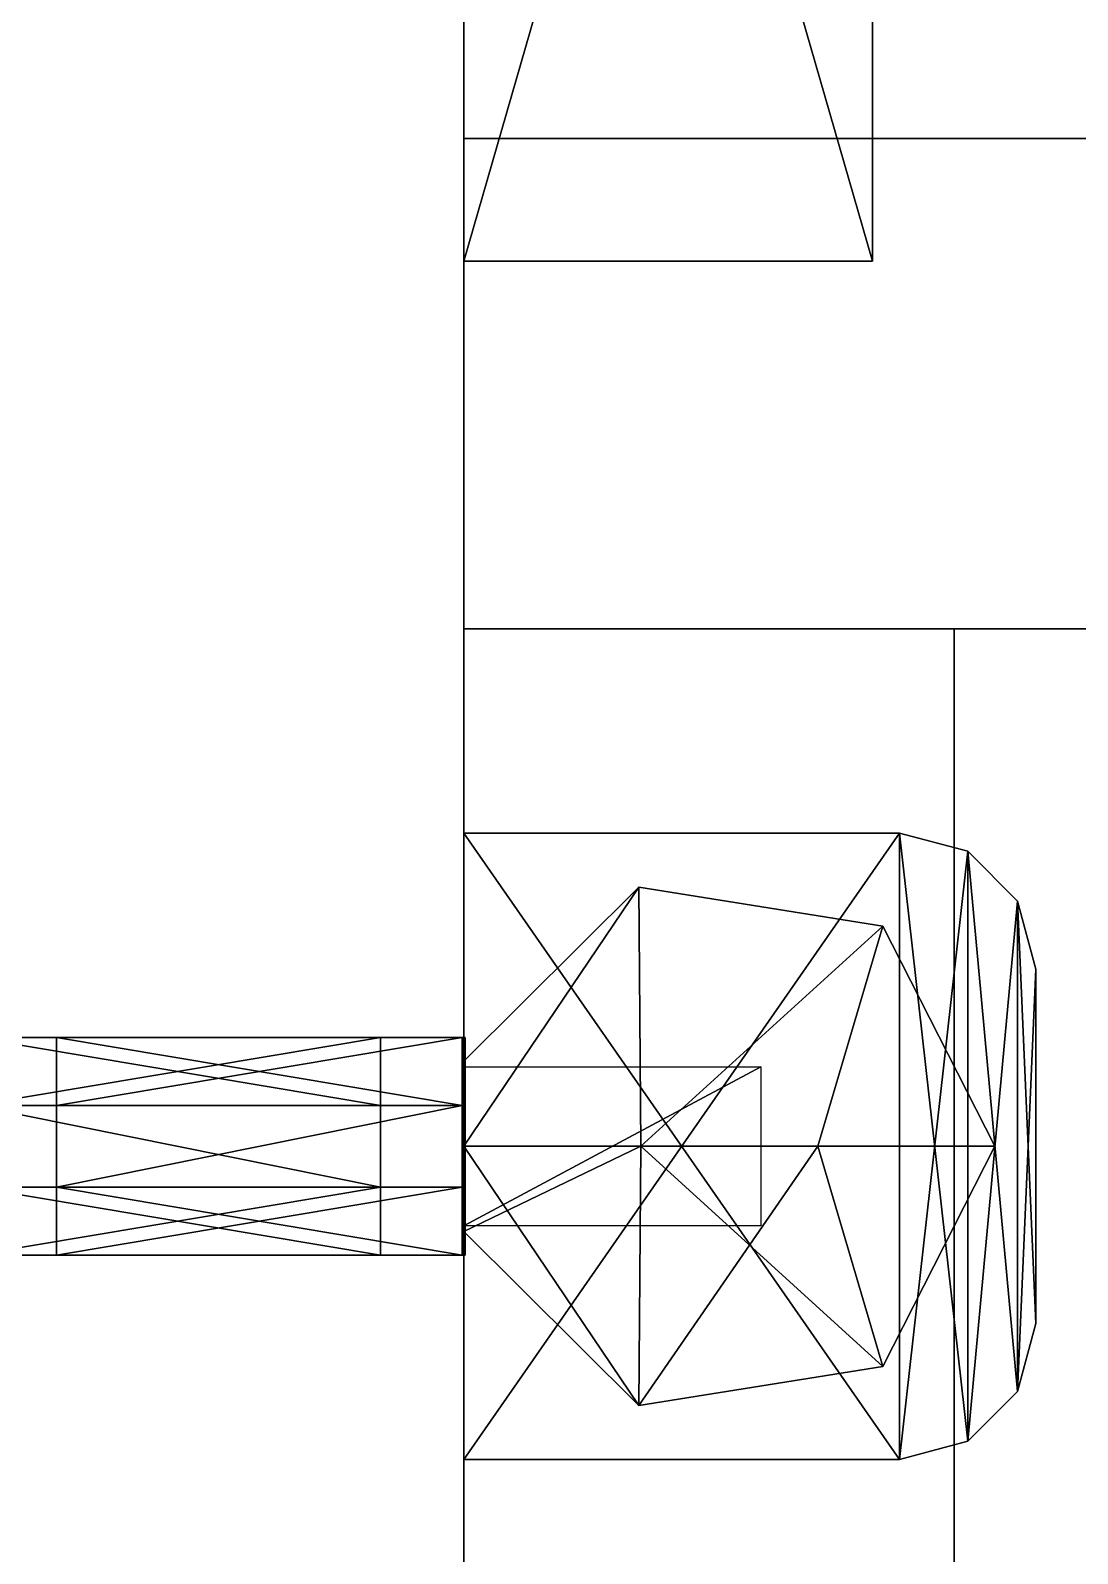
# Model space of a CAD drawing. Extents: x 0 to 4956, y -4930 to 0.
# Drawn here: x 2728.6 to 2767, y -4362 to -4306 of the extents above; entities that cross this region are included whole.
import ezdxf

# ---------------------------------------------------------------- set-up
doc = ezdxf.new("R2010")
doc.units = 0
for name, color, linetype in [('LAYER0', 7, 'CONTINUOUS'), ('LAYER1116', 253, 'CONTINUOUS'), ('LAYER1118', 253, 'CONTINUOUS'), ('LAYER1120', 253, 'CONTINUOUS'), ('LAYER1122', 253, 'CONTINUOUS'), ('LAYER1124', 253, 'CONTINUOUS'), ('LAYER1181', 7, 'CONTINUOUS'), ('LAYER1182', 7, 'CONTINUOUS'), ('LAYER1183', 254, 'CONTINUOUS'), ('LAYER1201', 254, 'CONTINUOUS'), ('LAYER836', 7, 'CONTINUOUS'), ('LAYER839', 7, 'CONTINUOUS'), ('LAYER842', 7, 'CONTINUOUS'), ('LAYER853', 7, 'CONTINUOUS'), ('LAYER888', 7, 'CONTINUOUS'), ('LAYER889', 7, 'CONTINUOUS')]:
    doc.layers.add(name, color=color, linetype=linetype)

msp = doc.modelspace()

# ---------------------------------------------------------------- linework, layer by layer
at = {"layer": 'LAYER0', "invisible_edges": 1}
for points in [[(4956, 0), (0, -4930), (0, 0), (4956, 0)], [(4956, -4930, 5), (0, 0, 5), (0, -4930, 5), (4956, -4930, 5)], [(0, 0, 5), (4956, -4930, 5), (4956, 0, 5), (0, 0, 5)], [(0, -4930), (4956, 0), (4956, -4930), (0, -4930)]]:
    msp.add_3dface(points, dxfattribs=at)
at = {"layer": 'LAYER1116'}
for points in [[(2744.5, -4262.5, 181.2174), (2759.5, -4262.5, 181.2174), (2744.5, -4314.5, 181.2174), (2744.5, -4262.5, 181.2174)], [(2744.5, -4314.5, 181.2174), (2759.5, -4262.5, 181.2174), (2759.5, -4314.5, 181.2174), (2744.5, -4314.5, 181.2174)], [(2744.5, -4314.5, 194.7826), (2759.5, -4314.5, 194.7826), (2744.5, -4262.5, 194.7826), (2744.5, -4314.5, 194.7826)], [(2744.5, -4262.5, 194.7826), (2759.5, -4314.5, 194.7826), (2759.5, -4262.5, 194.7826), (2744.5, -4262.5, 194.7826)], [(2759.5, -4262.5, 181.2174), (2759.5, -4262.5, 194.7826), (2759.5, -4314.5, 181.2174), (2759.5, -4262.5, 181.2174)], [(2759.5, -4314.5, 181.2174), (2759.5, -4262.5, 194.7826), (2759.5, -4314.5, 194.7826), (2759.5, -4314.5, 181.2174)], [(2744.5, -4314.5, 181.2174), (2759.5, -4314.5, 181.2174), (2744.5, -4314.5, 194.7826), (2744.5, -4314.5, 181.2174)], [(2744.5, -4314.5, 194.7826), (2759.5, -4314.5, 181.2174), (2759.5, -4314.5, 194.7826), (2744.5, -4314.5, 194.7826)]]:
    msp.add_3dface(points, dxfattribs=at)
at = {"layer": 'LAYER1118'}
for points in [[(2744.5, -4262.5, 744.7174), (2759.5, -4262.5, 744.7174), (2744.5, -4314.5, 744.7174), (2744.5, -4262.5, 744.7174)], [(2744.5, -4314.5, 744.7174), (2759.5, -4262.5, 744.7174), (2759.5, -4314.5, 744.7174), (2744.5, -4314.5, 744.7174)], [(2744.5, -4314.5, 758.2826), (2759.5, -4314.5, 758.2826), (2744.5, -4262.5, 758.2826), (2744.5, -4314.5, 758.2826)], [(2744.5, -4262.5, 758.2826), (2759.5, -4314.5, 758.2826), (2759.5, -4262.5, 758.2826), (2744.5, -4262.5, 758.2826)], [(2759.5, -4262.5, 744.7174), (2759.5, -4262.5, 758.2826), (2759.5, -4314.5, 744.7174), (2759.5, -4262.5, 744.7174)], [(2759.5, -4314.5, 744.7174), (2759.5, -4262.5, 758.2826), (2759.5, -4314.5, 758.2826), (2759.5, -4314.5, 744.7174)], [(2744.5, -4314.5, 744.7174), (2759.5, -4314.5, 744.7174), (2744.5, -4314.5, 758.2826), (2744.5, -4314.5, 744.7174)], [(2744.5, -4314.5, 758.2826), (2759.5, -4314.5, 744.7174), (2759.5, -4314.5, 758.2826), (2744.5, -4314.5, 758.2826)]]:
    msp.add_3dface(points, dxfattribs=at)
at = {"layer": 'LAYER1120'}
for points in [[(2744.5, -4262.5, 1308.217), (2759.5, -4262.5, 1308.217), (2744.5, -4314.5, 1308.217), (2744.5, -4262.5, 1308.217)], [(2744.5, -4314.5, 1308.217), (2759.5, -4262.5, 1308.217), (2759.5, -4314.5, 1308.217), (2744.5, -4314.5, 1308.217)], [(2744.5, -4314.5, 1321.783), (2759.5, -4314.5, 1321.783), (2744.5, -4262.5, 1321.783), (2744.5, -4314.5, 1321.783)], [(2744.5, -4262.5, 1321.783), (2759.5, -4314.5, 1321.783), (2759.5, -4262.5, 1321.783), (2744.5, -4262.5, 1321.783)], [(2759.5, -4262.5, 1308.217), (2759.5, -4262.5, 1321.783), (2759.5, -4314.5, 1308.217), (2759.5, -4262.5, 1308.217)], [(2759.5, -4314.5, 1308.217), (2759.5, -4262.5, 1321.783), (2759.5, -4314.5, 1321.783), (2759.5, -4314.5, 1308.217)], [(2744.5, -4314.5, 1308.217), (2759.5, -4314.5, 1308.217), (2744.5, -4314.5, 1321.783), (2744.5, -4314.5, 1308.217)], [(2744.5, -4314.5, 1321.783), (2759.5, -4314.5, 1308.217), (2759.5, -4314.5, 1321.783), (2744.5, -4314.5, 1321.783)]]:
    msp.add_3dface(points, dxfattribs=at)
at = {"layer": 'LAYER1122'}
for points in [[(2744.5, -4262.5, 1871.717), (2759.5, -4262.5, 1871.717), (2744.5, -4314.5, 1871.717), (2744.5, -4262.5, 1871.717)], [(2744.5, -4314.5, 1871.717), (2759.5, -4262.5, 1871.717), (2759.5, -4314.5, 1871.717), (2744.5, -4314.5, 1871.717)], [(2744.5, -4314.5, 1885.283), (2759.5, -4314.5, 1885.283), (2744.5, -4262.5, 1885.283), (2744.5, -4314.5, 1885.283)], [(2744.5, -4262.5, 1885.283), (2759.5, -4314.5, 1885.283), (2759.5, -4262.5, 1885.283), (2744.5, -4262.5, 1885.283)], [(2759.5, -4262.5, 1871.717), (2759.5, -4262.5, 1885.283), (2759.5, -4314.5, 1871.717), (2759.5, -4262.5, 1871.717)], [(2759.5, -4314.5, 1871.717), (2759.5, -4262.5, 1885.283), (2759.5, -4314.5, 1885.283), (2759.5, -4314.5, 1871.717)], [(2744.5, -4314.5, 1871.717), (2759.5, -4314.5, 1871.717), (2744.5, -4314.5, 1885.283), (2744.5, -4314.5, 1871.717)], [(2744.5, -4314.5, 1885.283), (2759.5, -4314.5, 1871.717), (2759.5, -4314.5, 1885.283), (2744.5, -4314.5, 1885.283)]]:
    msp.add_3dface(points, dxfattribs=at)
at = {"layer": 'LAYER1124'}
for points in [[(2744.5, -4262.5, 2435.217), (2759.5, -4262.5, 2435.217), (2744.5, -4314.5, 2435.217), (2744.5, -4262.5, 2435.217)], [(2744.5, -4314.5, 2435.217), (2759.5, -4262.5, 2435.217), (2759.5, -4314.5, 2435.217), (2744.5, -4314.5, 2435.217)], [(2744.5, -4314.5, 2448.783), (2759.5, -4314.5, 2448.783), (2744.5, -4262.5, 2448.783), (2744.5, -4314.5, 2448.783)], [(2744.5, -4262.5, 2448.783), (2759.5, -4314.5, 2448.783), (2759.5, -4262.5, 2448.783), (2744.5, -4262.5, 2448.783)], [(2759.5, -4262.5, 2435.217), (2759.5, -4262.5, 2448.783), (2759.5, -4314.5, 2435.217), (2759.5, -4262.5, 2435.217)], [(2759.5, -4314.5, 2435.217), (2759.5, -4262.5, 2448.783), (2759.5, -4314.5, 2448.783), (2759.5, -4314.5, 2435.217)], [(2744.5, -4314.5, 2435.217), (2759.5, -4314.5, 2435.217), (2744.5, -4314.5, 2448.783), (2744.5, -4314.5, 2435.217)], [(2744.5, -4314.5, 2448.783), (2759.5, -4314.5, 2435.217), (2759.5, -4314.5, 2448.783), (2744.5, -4314.5, 2448.783)]]:
    msp.add_3dface(points, dxfattribs=at)
at = {"layer": 'LAYER1181', "invisible_edges": 1}
for points in [[(3528.5, -4785.4, 1989), (2744.5, -4310, 1989), (2744.5, -4785.4, 1989), (3528.5, -4785.4, 1989)], [(2744.5, -4310, 1989), (3528.5, -4785.4, 1989), (3528.5, -4310, 1989), (2744.5, -4310, 1989)], [(2744.5, -4785.4, 1971), (2744.5, -4310, 1989), (2744.5, -4310, 1971), (2744.5, -4785.4, 1971)], [(2744.5, -4310, 1989), (2744.5, -4785.4, 1971), (2744.5, -4785.4, 1989), (2744.5, -4310, 1989)], [(3528.5, -4310, 1971), (2744.5, -4310, 1989), (3528.5, -4310, 1989), (3528.5, -4310, 1971)], [(2744.5, -4310, 1989), (3528.5, -4310, 1971), (2744.5, -4310, 1971), (2744.5, -4310, 1989)], [(3528.5, -4310, 1971), (2744.5, -4785.4, 1971), (2744.5, -4310, 1971), (3528.5, -4310, 1971)], [(2744.5, -4785.4, 1971), (3528.5, -4310, 1971), (3528.5, -4785.4, 1971), (2744.5, -4785.4, 1971)]]:
    msp.add_3dface(points, dxfattribs=at)
at = {"layer": 'LAYER1182'}
for points in [[(2744.5, -4335.5, 1969.01), (2760.5, -4335.5, 1969.01), (2744.5, -4358.5, 1969.01), (2744.5, -4335.5, 1969.01)], [(2744.5, -4358.5, 1969.01), (2760.5, -4335.5, 1969.01), (2760.5, -4358.5, 1969.01), (2744.5, -4358.5, 1969.01)], [(2744.5, -4335.5, 1971), (2760.5, -4335.5, 1971), (2744.5, -4358.5, 1971), (2744.5, -4335.5, 1971)], [(2744.5, -4358.5, 1971), (2760.5, -4335.5, 1971), (2760.5, -4358.5, 1971), (2744.5, -4358.5, 1971)], [(2744.5, -4358.5, 1969.01), (2744.5, -4358.5, 1971), (2744.5, -4335.5, 1969.01), (2744.5, -4358.5, 1969.01)], [(2744.5, -4335.5, 1969.01), (2744.5, -4358.5, 1971), (2744.5, -4335.5, 1971), (2744.5, -4335.5, 1969.01)], [(2744.5, -4335.5, 1969.01), (2744.5, -4335.5, 1971), (2760.5, -4335.5, 1969.01), (2744.5, -4335.5, 1969.01)], [(2760.5, -4335.5, 1969.01), (2744.5, -4335.5, 1971), (2760.5, -4335.5, 1971), (2760.5, -4335.5, 1969.01)], [(2760.5, -4358.5, 1969.01), (2744.5, -4358.5, 1969.01), (2760.5, -4335.5, 1969.01), (2760.5, -4358.5, 1969.01)], [(2760.5, -4335.5, 1969.01), (2744.5, -4358.5, 1969.01), (2744.5, -4335.5, 1969.01), (2760.5, -4335.5, 1969.01)], [(2760.5, -4335.5, 1971), (2760.5, -4335.5, 1969.01), (2744.5, -4335.5, 1971), (2760.5, -4335.5, 1971)], [(2744.5, -4335.5, 1971), (2760.5, -4335.5, 1969.01), (2744.5, -4335.5, 1969.01), (2744.5, -4335.5, 1971)], [(2744.5, -4335.5, 1969.01), (2744.5, -4335.5, 1971), (2744.5, -4358.5, 1969.01), (2744.5, -4335.5, 1969.01)], [(2744.5, -4358.5, 1969.01), (2744.5, -4335.5, 1971), (2744.5, -4358.5, 1971), (2744.5, -4358.5, 1969.01)], [(2760.5, -4335.5, 1971), (2744.5, -4335.5, 1971), (2760.5, -4358.5, 1971), (2760.5, -4335.5, 1971)], [(2760.5, -4358.5, 1971), (2744.5, -4335.5, 1971), (2744.5, -4358.5, 1971), (2760.5, -4358.5, 1971)], [(2763, -4336.17, 1969.01), (2760.5, -4335.5, 1969.01), (2763, -4336.17, 1971), (2763, -4336.17, 1969.01)], [(2763, -4336.17, 1971), (2760.5, -4335.5, 1969.01), (2760.5, -4335.5, 1971), (2763, -4336.17, 1971)], [(2763, -4336.17, 1969.01), (2763, -4357.83, 1969.01), (2760.5, -4335.5, 1969.01), (2763, -4336.17, 1969.01)], [(2760.5, -4335.5, 1969.01), (2763, -4357.83, 1969.01), (2760.5, -4358.5, 1969.01), (2760.5, -4335.5, 1969.01)], [(2763, -4336.17, 1971), (2760.5, -4335.5, 1971), (2763, -4357.83, 1971), (2763, -4336.17, 1971)], [(2763, -4357.83, 1971), (2760.5, -4335.5, 1971), (2760.5, -4358.5, 1971), (2763, -4357.83, 1971)], [(2760.5, -4335.5, 1969.01), (2760.5, -4358.5, 1969.01), (2763, -4336.17, 1969.01), (2760.5, -4335.5, 1969.01)], [(2760.5, -4335.5, 1971), (2760.5, -4358.5, 1971), (2763, -4336.17, 1971), (2760.5, -4335.5, 1971)], [(2763, -4336.17, 1969.01), (2763, -4336.17, 1971), (2760.5, -4335.5, 1969.01), (2763, -4336.17, 1969.01)], [(2760.5, -4335.5, 1969.01), (2763, -4336.17, 1971), (2760.5, -4335.5, 1971), (2760.5, -4335.5, 1969.01)], [(2763, -4336.17, 1969.01), (2760.5, -4358.5, 1969.01), (2763, -4357.83, 1969.01), (2763, -4336.17, 1969.01)], [(2763, -4336.17, 1971), (2760.5, -4358.5, 1971), (2763, -4357.83, 1971), (2763, -4336.17, 1971)], [(2764.83, -4338, 1969.01), (2763, -4336.17, 1969.01), (2764.83, -4338, 1971), (2764.83, -4338, 1969.01)], [(2764.83, -4338, 1971), (2763, -4336.17, 1969.01), (2763, -4336.17, 1971), (2764.83, -4338, 1971)], [(2764.83, -4338, 1969.01), (2763, -4357.83, 1969.01), (2763, -4336.17, 1969.01), (2764.83, -4338, 1969.01)], [(2764.83, -4338, 1971), (2763, -4336.17, 1971), (2764.83, -4356, 1971), (2764.83, -4338, 1971)], [(2764.83, -4356, 1971), (2763, -4336.17, 1971), (2763, -4357.83, 1971), (2764.83, -4356, 1971)], [(2763, -4336.17, 1969.01), (2763, -4357.83, 1969.01), (2764.83, -4338, 1969.01), (2763, -4336.17, 1969.01)], [(2763, -4336.17, 1971), (2763, -4357.83, 1971), (2764.83, -4338, 1971), (2763, -4336.17, 1971)], [(2764.83, -4338, 1969.01), (2764.83, -4338, 1971), (2763, -4336.17, 1969.01), (2764.83, -4338, 1969.01)], [(2763, -4336.17, 1969.01), (2764.83, -4338, 1971), (2763, -4336.17, 1971), (2763, -4336.17, 1969.01)], [(2751, -4347, 1985), (2750.931, -4337.482, 1985), (2744.5, -4347, 1985), (2751, -4347, 1985)], [(2744.5, -4347, 1985), (2750.931, -4337.482, 1985), (2744.5, -4343.877, 1985), (2744.5, -4347, 1985)], [(2744.5, -4343.877, 1971), (2744.5, -4343.877, 1985), (2750.931, -4337.482, 1971), (2744.5, -4343.877, 1971)], [(2750.931, -4337.482, 1971), (2744.5, -4343.877, 1985), (2750.931, -4337.482, 1985), (2750.931, -4337.482, 1971)], [(2750.931, -4337.482, 1971), (2750.931, -4337.482, 1985), (2744.5, -4343.877, 1971), (2750.931, -4337.482, 1971)], [(2744.5, -4343.877, 1971), (2750.931, -4337.482, 1985), (2744.5, -4343.877, 1985), (2744.5, -4343.877, 1971)], [(2751, -4347, 1985), (2750.931, -4337.482, 1985), (2744.5, -4347, 1985), (2751, -4347, 1985)], [(2744.5, -4347, 1985), (2750.931, -4337.482, 1985), (2744.5, -4343.877, 1985), (2744.5, -4347, 1985)], [(2759.887, -4338.917, 1971), (2750.931, -4337.482, 1971), (2759.887, -4338.917, 1985), (2759.887, -4338.917, 1971)], [(2759.887, -4338.917, 1985), (2750.931, -4337.482, 1971), (2750.931, -4337.482, 1985), (2759.887, -4338.917, 1985)], [(2751, -4347, 1985), (2759.887, -4338.917, 1985), (2750.931, -4337.482, 1985), (2751, -4347, 1985)], [(2759.887, -4338.917, 1971), (2759.887, -4338.917, 1985), (2750.931, -4337.482, 1971), (2759.887, -4338.917, 1971)], [(2750.931, -4337.482, 1971), (2759.887, -4338.917, 1985), (2750.931, -4337.482, 1985), (2750.931, -4337.482, 1971)], [(2751, -4347, 1985), (2759.887, -4338.917, 1985), (2750.931, -4337.482, 1985), (2751, -4347, 1985)], [(2764.83, -4356, 1969.01), (2763, -4357.83, 1969.01), (2764.83, -4338, 1969.01), (2764.83, -4356, 1969.01)], [(2764.83, -4338, 1969.01), (2763, -4357.83, 1969.01), (2764.83, -4356, 1969.01), (2764.83, -4338, 1969.01)], [(2764.83, -4338, 1971), (2763, -4357.83, 1971), (2764.83, -4356, 1971), (2764.83, -4338, 1971)], [(2765.5, -4340.5, 1969.01), (2764.83, -4338, 1969.01), (2765.5, -4340.5, 1971), (2765.5, -4340.5, 1969.01)], [(2765.5, -4340.5, 1971), (2764.83, -4338, 1969.01), (2764.83, -4338, 1971), (2765.5, -4340.5, 1971)], [(2765.5, -4340.5, 1969.01), (2764.83, -4356, 1969.01), (2764.83, -4338, 1969.01), (2765.5, -4340.5, 1969.01)], [(2765.5, -4340.5, 1971), (2764.83, -4338, 1971), (2765.5, -4353.5, 1971), (2765.5, -4340.5, 1971)], [(2765.5, -4353.5, 1971), (2764.83, -4338, 1971), (2764.83, -4356, 1971), (2765.5, -4353.5, 1971)], [(2764.83, -4338, 1969.01), (2764.83, -4356, 1969.01), (2765.5, -4340.5, 1969.01), (2764.83, -4338, 1969.01)], [(2764.83, -4338, 1971), (2764.83, -4356, 1971), (2765.5, -4340.5, 1971), (2764.83, -4338, 1971)], [(2765.5, -4340.5, 1969.01), (2765.5, -4340.5, 1971), (2764.83, -4338, 1969.01), (2765.5, -4340.5, 1969.01)], [(2764.83, -4338, 1969.01), (2765.5, -4340.5, 1971), (2764.83, -4338, 1971), (2764.83, -4338, 1969.01)], [(2757.5, -4347, 1985), (2759.887, -4338.917, 1985), (2751, -4347, 1985), (2757.5, -4347, 1985)], [(2757.5, -4347, 1985), (2759.887, -4338.917, 1985), (2751, -4347, 1985), (2757.5, -4347, 1985)], [(2764, -4347, 1985), (2759.887, -4338.917, 1985), (2757.5, -4347, 1985), (2764, -4347, 1985)], [(2757.5, -4347, 1985), (2764, -4347, 1985), (2759.887, -4338.917, 1985), (2757.5, -4347, 1985)], [(2764, -4347, 1971), (2759.887, -4338.917, 1971), (2764, -4347, 1985), (2764, -4347, 1971)], [(2764, -4347, 1985), (2759.887, -4338.917, 1971), (2759.887, -4338.917, 1985), (2764, -4347, 1985)], [(2764, -4347, 1971), (2764, -4347, 1985), (2759.887, -4338.917, 1971), (2764, -4347, 1971)], [(2759.887, -4338.917, 1971), (2764, -4347, 1985), (2759.887, -4338.917, 1985), (2759.887, -4338.917, 1971)], [(2765.5, -4353.5, 1969.01), (2764.83, -4356, 1969.01), (2765.5, -4340.5, 1969.01), (2765.5, -4353.5, 1969.01)], [(2765.5, -4340.5, 1969.01), (2764.83, -4356, 1969.01), (2765.5, -4353.5, 1969.01), (2765.5, -4340.5, 1969.01)], [(2765.5, -4340.5, 1971), (2764.83, -4356, 1971), (2765.5, -4353.5, 1971), (2765.5, -4340.5, 1971)], [(2765.5, -4340.5, 1971), (2765.5, -4340.5, 1969.01), (2765.5, -4353.5, 1971), (2765.5, -4340.5, 1971)], [(2765.5, -4353.5, 1971), (2765.5, -4340.5, 1969.01), (2765.5, -4353.5, 1969.01), (2765.5, -4353.5, 1971)], [(2765.5, -4340.5, 1969.01), (2765.5, -4340.5, 1971), (2765.5, -4353.5, 1969.01), (2765.5, -4340.5, 1969.01)], [(2765.5, -4353.5, 1969.01), (2765.5, -4340.5, 1971), (2765.5, -4353.5, 1971), (2765.5, -4353.5, 1969.01)], [(2744.5, -4343.877, 1971), (2744.5, -4350.123, 1971), (2744.5, -4343.877, 1985), (2744.5, -4343.877, 1971)], [(2744.5, -4343.877, 1985), (2744.5, -4350.123, 1971), (2744.5, -4350.123, 1985), (2744.5, -4343.877, 1985)], [(2744.5, -4343.877, 1971), (2744.5, -4343.877, 1985), (2744.5, -4350.123, 1971), (2744.5, -4343.877, 1971)], [(2744.5, -4350.123, 1971), (2744.5, -4343.877, 1985), (2744.5, -4350.123, 1985), (2744.5, -4350.123, 1971)], [(2755.408, -4349.92, 1969), (2744.5, -4349.92, 1969), (2755.408, -4344.08, 1969), (2755.408, -4349.92, 1969)], [(2755.408, -4344.08, 1969), (2744.5, -4349.92, 1969), (2744.5, -4344.08, 1969), (2755.408, -4344.08, 1969)], [(2750.931, -4356.518, 1985), (2751, -4347, 1985), (2744.5, -4350.123, 1985), (2750.931, -4356.518, 1985)], [(2744.5, -4350.123, 1985), (2751, -4347, 1985), (2744.5, -4347, 1985), (2744.5, -4350.123, 1985)], [(2751, -4347, 1985), (2750.931, -4356.518, 1985), (2744.5, -4347, 1985), (2751, -4347, 1985)], [(2744.5, -4347, 1985), (2750.931, -4356.518, 1985), (2744.5, -4350.123, 1985), (2744.5, -4347, 1985)], [(2759.887, -4355.083, 1985), (2757.5, -4347, 1985), (2750.931, -4356.518, 1985), (2759.887, -4355.083, 1985)], [(2750.931, -4356.518, 1985), (2757.5, -4347, 1985), (2751, -4347, 1985), (2750.931, -4356.518, 1985)], [(2751, -4347, 1985), (2759.887, -4355.083, 1985), (2750.931, -4356.518, 1985), (2751, -4347, 1985)], [(2757.5, -4347, 1985), (2759.887, -4355.083, 1985), (2751, -4347, 1985), (2757.5, -4347, 1985)], [(2764, -4347, 1985), (2757.5, -4347, 1985), (2759.887, -4355.083, 1985), (2764, -4347, 1985)], [(2757.5, -4347, 1985), (2764, -4347, 1985), (2759.887, -4355.083, 1985), (2757.5, -4347, 1985)], [(2764, -4347, 1985), (2759.887, -4355.083, 1985), (2764, -4347, 1971), (2764, -4347, 1985)], [(2764, -4347, 1971), (2759.887, -4355.083, 1985), (2759.887, -4355.083, 1971), (2764, -4347, 1971)], [(2759.887, -4355.083, 1971), (2759.887, -4355.083, 1985), (2764, -4347, 1971), (2759.887, -4355.083, 1971)], [(2764, -4347, 1971), (2759.887, -4355.083, 1985), (2764, -4347, 1985), (2764, -4347, 1971)], [(2750.931, -4356.518, 1985), (2744.5, -4350.123, 1985), (2750.931, -4356.518, 1971), (2750.931, -4356.518, 1985)], [(2750.931, -4356.518, 1971), (2744.5, -4350.123, 1985), (2744.5, -4350.123, 1971), (2750.931, -4356.518, 1971)], [(2744.5, -4350.123, 1971), (2744.5, -4350.123, 1985), (2750.931, -4356.518, 1971), (2744.5, -4350.123, 1971)], [(2750.931, -4356.518, 1971), (2744.5, -4350.123, 1985), (2750.931, -4356.518, 1985), (2750.931, -4356.518, 1971)], [(2765.5, -4353.5, 1971), (2764.83, -4356, 1971), (2765.5, -4353.5, 1969.01), (2765.5, -4353.5, 1971)], [(2765.5, -4353.5, 1969.01), (2764.83, -4356, 1971), (2764.83, -4356, 1969.01), (2765.5, -4353.5, 1969.01)], [(2765.5, -4353.5, 1969.01), (2765.5, -4353.5, 1971), (2764.83, -4356, 1969.01), (2765.5, -4353.5, 1969.01)], [(2764.83, -4356, 1969.01), (2765.5, -4353.5, 1971), (2764.83, -4356, 1971), (2764.83, -4356, 1969.01)], [(2759.887, -4355.083, 1985), (2750.931, -4356.518, 1985), (2759.887, -4355.083, 1971), (2759.887, -4355.083, 1985)], [(2759.887, -4355.083, 1971), (2750.931, -4356.518, 1985), (2750.931, -4356.518, 1971), (2759.887, -4355.083, 1971)], [(2750.931, -4356.518, 1971), (2750.931, -4356.518, 1985), (2759.887, -4355.083, 1971), (2750.931, -4356.518, 1971)], [(2759.887, -4355.083, 1971), (2750.931, -4356.518, 1985), (2759.887, -4355.083, 1985), (2759.887, -4355.083, 1971)], [(2764.83, -4356, 1971), (2763, -4357.83, 1971), (2764.83, -4356, 1969.01), (2764.83, -4356, 1971)], [(2764.83, -4356, 1969.01), (2763, -4357.83, 1971), (2763, -4357.83, 1969.01), (2764.83, -4356, 1969.01)], [(2764.83, -4356, 1969.01), (2764.83, -4356, 1971), (2763, -4357.83, 1969.01), (2764.83, -4356, 1969.01)], [(2763, -4357.83, 1969.01), (2764.83, -4356, 1971), (2763, -4357.83, 1971), (2763, -4357.83, 1969.01)], [(2763, -4357.83, 1971), (2760.5, -4358.5, 1971), (2763, -4357.83, 1969.01), (2763, -4357.83, 1971)], [(2763, -4357.83, 1969.01), (2760.5, -4358.5, 1971), (2760.5, -4358.5, 1969.01), (2763, -4357.83, 1969.01)], [(2763, -4357.83, 1969.01), (2763, -4357.83, 1971), (2760.5, -4358.5, 1969.01), (2763, -4357.83, 1969.01)], [(2760.5, -4358.5, 1969.01), (2763, -4357.83, 1971), (2760.5, -4358.5, 1971), (2760.5, -4358.5, 1969.01)], [(2760.5, -4358.5, 1969.01), (2744.5, -4358.5, 1969.01), (2760.5, -4358.5, 1971), (2760.5, -4358.5, 1969.01)], [(2760.5, -4358.5, 1971), (2744.5, -4358.5, 1969.01), (2744.5, -4358.5, 1971), (2760.5, -4358.5, 1971)], [(2760.5, -4358.5, 1969.01), (2760.5, -4358.5, 1971), (2744.5, -4358.5, 1969.01), (2760.5, -4358.5, 1969.01)], [(2744.5, -4358.5, 1969.01), (2760.5, -4358.5, 1971), (2744.5, -4358.5, 1971), (2744.5, -4358.5, 1969.01)]]:
    msp.add_3dface(points, dxfattribs=at)
at = {"layer": 'LAYER1183'}
for points in [[(2744.45, -4345.5, 1979.83), (2744.45, -4343, 1976.5), (2729.55, -4345.5, 1979.83), (2744.45, -4345.5, 1979.83)], [(2729.55, -4345.5, 1979.83), (2744.45, -4343, 1976.5), (2729.55, -4343, 1976.5), (2729.55, -4345.5, 1979.83)], [(2729.55, -4345.5, 1979.83), (2729.55, -4343, 1976.5), (2729.55, -4348.5, 1979.83), (2729.55, -4345.5, 1979.83)], [(2729.55, -4348.5, 1979.83), (2729.55, -4343, 1976.5), (2729.55, -4351, 1976.5), (2729.55, -4348.5, 1979.83)], [(2729.55, -4343, 1976.5), (2729.55, -4345.5, 1973.17), (2729.55, -4351, 1976.5), (2729.55, -4343, 1976.5)], [(2744.45, -4343, 1976.5), (2744.45, -4345.5, 1973.17), (2729.55, -4343, 1976.5), (2744.45, -4343, 1976.5)], [(2729.55, -4343, 1976.5), (2744.45, -4345.5, 1973.17), (2729.55, -4345.5, 1973.17), (2729.55, -4343, 1976.5)], [(2744.55, -4345.5, 1979.83), (2744.55, -4343, 1976.5), (2744.45, -4345.5, 1979.83), (2744.55, -4345.5, 1979.83)], [(2744.45, -4345.5, 1979.83), (2744.55, -4343, 1976.5), (2744.45, -4343, 1976.5), (2744.45, -4345.5, 1979.83)], [(2744.55, -4343, 1976.5), (2744.55, -4345.5, 1973.17), (2744.45, -4343, 1976.5), (2744.55, -4343, 1976.5)], [(2744.45, -4343, 1976.5), (2744.55, -4345.5, 1973.17), (2744.45, -4345.5, 1973.17), (2744.45, -4343, 1976.5)], [(2744.55, -4343, 1980.5), (2744.55, -4343, 1972.5), (2744.45, -4343, 1980.5), (2744.55, -4343, 1980.5)], [(2744.45, -4343, 1980.5), (2744.55, -4343, 1972.5), (2744.45, -4343, 1972.5), (2744.45, -4343, 1980.5)], [(2744.45, -4343, 1972.5), (2744.55, -4343, 1972.5), (2744.45, -4351, 1972.5), (2744.45, -4343, 1972.5)], [(2744.45, -4351, 1972.5), (2744.55, -4343, 1972.5), (2744.55, -4351, 1972.5), (2744.45, -4351, 1972.5)], [(2744.45, -4351, 1980.5), (2744.55, -4351, 1980.5), (2744.45, -4343, 1980.5), (2744.45, -4351, 1980.5)], [(2744.45, -4343, 1980.5), (2744.55, -4351, 1980.5), (2744.55, -4343, 1980.5), (2744.45, -4343, 1980.5)], [(2744.45, -4343, 1980.5), (2744.45, -4343, 1972.5), (2744.45, -4351, 1980.5), (2744.45, -4343, 1980.5)], [(2744.45, -4351, 1980.5), (2744.45, -4343, 1972.5), (2744.45, -4351, 1972.5), (2744.45, -4351, 1980.5)], [(2744.55, -4351, 1980.5), (2744.55, -4351, 1972.5), (2744.55, -4343, 1980.5), (2744.55, -4351, 1980.5)], [(2744.55, -4343, 1980.5), (2744.55, -4351, 1972.5), (2744.55, -4343, 1972.5), (2744.55, -4343, 1980.5)], [(2729.55, -4351, 1976.5), (2729.55, -4345.5, 1973.17), (2729.55, -4348.5, 1973.17), (2729.55, -4351, 1976.5)], [(2744.45, -4348.5, 1979.83), (2744.45, -4345.5, 1979.83), (2729.55, -4348.5, 1979.83), (2744.45, -4348.5, 1979.83)], [(2729.55, -4348.5, 1979.83), (2744.45, -4345.5, 1979.83), (2729.55, -4345.5, 1979.83), (2729.55, -4348.5, 1979.83)], [(2729.55, -4345.5, 1973.17), (2744.45, -4345.5, 1973.17), (2729.55, -4348.5, 1973.17), (2729.55, -4345.5, 1973.17)], [(2729.55, -4348.5, 1973.17), (2744.45, -4345.5, 1973.17), (2744.45, -4348.5, 1973.17), (2729.55, -4348.5, 1973.17)], [(2744.55, -4345.5, 1979.83), (2744.45, -4345.5, 1979.83), (2744.55, -4348.5, 1979.83), (2744.55, -4345.5, 1979.83)], [(2744.55, -4348.5, 1979.83), (2744.45, -4345.5, 1979.83), (2744.45, -4348.5, 1979.83), (2744.55, -4348.5, 1979.83)], [(2744.45, -4345.5, 1973.17), (2744.55, -4345.5, 1973.17), (2744.45, -4348.5, 1973.17), (2744.45, -4345.5, 1973.17)], [(2744.45, -4348.5, 1973.17), (2744.55, -4345.5, 1973.17), (2744.55, -4348.5, 1973.17), (2744.45, -4348.5, 1973.17)], [(2729.55, -4348.5, 1979.83), (2729.55, -4351, 1976.5), (2744.45, -4348.5, 1979.83), (2729.55, -4348.5, 1979.83)], [(2744.45, -4348.5, 1979.83), (2729.55, -4351, 1976.5), (2744.45, -4351, 1976.5), (2744.45, -4348.5, 1979.83)], [(2729.55, -4351, 1976.5), (2729.55, -4348.5, 1973.17), (2744.45, -4351, 1976.5), (2729.55, -4351, 1976.5)], [(2744.45, -4351, 1976.5), (2729.55, -4348.5, 1973.17), (2744.45, -4348.5, 1973.17), (2744.45, -4351, 1976.5)], [(2744.45, -4348.5, 1979.83), (2744.45, -4351, 1976.5), (2744.55, -4348.5, 1979.83), (2744.45, -4348.5, 1979.83)], [(2744.55, -4348.5, 1979.83), (2744.45, -4351, 1976.5), (2744.55, -4351, 1976.5), (2744.55, -4348.5, 1979.83)], [(2744.45, -4351, 1976.5), (2744.45, -4348.5, 1973.17), (2744.55, -4351, 1976.5), (2744.45, -4351, 1976.5)], [(2744.55, -4351, 1976.5), (2744.45, -4348.5, 1973.17), (2744.55, -4348.5, 1973.17), (2744.55, -4351, 1976.5)], [(2744.55, -4351, 1972.5), (2744.55, -4351, 1980.5), (2744.45, -4351, 1972.5), (2744.55, -4351, 1972.5)], [(2744.45, -4351, 1972.5), (2744.55, -4351, 1980.5), (2744.45, -4351, 1980.5), (2744.45, -4351, 1972.5)]]:
    msp.add_3dface(points, dxfattribs=at)
at = {"layer": 'LAYER1201'}
for points in [[(2741.45, -4345.5, 1979.83), (2726.55, -4343, 1976.5), (2726.55, -4345.5, 1979.83), (2741.45, -4345.5, 1979.83)], [(2741.45, -4343, 1976.5), (2726.55, -4343, 1976.5), (2741.45, -4345.5, 1979.83), (2741.45, -4343, 1976.5)], [(2741.45, -4343, 1976.5), (2726.55, -4345.5, 1973.17), (2726.55, -4343, 1976.5), (2741.45, -4343, 1976.5)], [(2741.45, -4345.5, 1973.17), (2726.55, -4345.5, 1973.17), (2741.45, -4343, 1976.5), (2741.45, -4345.5, 1973.17)], [(2741.45, -4348.5, 1979.83), (2741.45, -4343, 1976.5), (2741.45, -4345.5, 1979.83), (2741.45, -4348.5, 1979.83)], [(2741.45, -4351, 1976.5), (2741.45, -4343, 1976.5), (2741.45, -4348.5, 1979.83), (2741.45, -4351, 1976.5)], [(2741.45, -4351, 1976.5), (2741.45, -4345.5, 1973.17), (2741.45, -4343, 1976.5), (2741.45, -4351, 1976.5)], [(2741.45, -4348.5, 1979.83), (2726.55, -4345.5, 1979.83), (2726.55, -4348.5, 1979.83), (2741.45, -4348.5, 1979.83)], [(2741.45, -4345.5, 1979.83), (2726.55, -4345.5, 1979.83), (2741.45, -4348.5, 1979.83), (2741.45, -4345.5, 1979.83)], [(2741.45, -4348.5, 1973.17), (2726.55, -4345.5, 1973.17), (2741.45, -4345.5, 1973.17), (2741.45, -4348.5, 1973.17)], [(2726.55, -4348.5, 1973.17), (2726.55, -4345.5, 1973.17), (2741.45, -4348.5, 1973.17), (2726.55, -4348.5, 1973.17)], [(2741.45, -4348.5, 1973.17), (2741.45, -4345.5, 1973.17), (2741.45, -4351, 1976.5), (2741.45, -4348.5, 1973.17)], [(2726.55, -4348.5, 1979.83), (2741.45, -4351, 1976.5), (2741.45, -4348.5, 1979.83), (2726.55, -4348.5, 1979.83)], [(2726.55, -4351, 1976.5), (2741.45, -4351, 1976.5), (2726.55, -4348.5, 1979.83), (2726.55, -4351, 1976.5)], [(2726.55, -4351, 1976.5), (2741.45, -4348.5, 1973.17), (2741.45, -4351, 1976.5), (2726.55, -4351, 1976.5)], [(2726.55, -4348.5, 1973.17), (2741.45, -4348.5, 1973.17), (2726.55, -4351, 1976.5), (2726.55, -4348.5, 1973.17)]]:
    msp.add_3dface(points, dxfattribs=at)
at = {"layer": 'LAYER836', "invisible_edges": 1}
for points in [[(3528.5, -4785.4, 871), (2744.5, -4310, 871), (2744.5, -4785.4, 871), (3528.5, -4785.4, 871)], [(2744.5, -4310, 871), (3528.5, -4785.4, 871), (3528.5, -4310, 871), (2744.5, -4310, 871)], [(2744.5, -4785.4, 853), (2744.5, -4310, 871), (2744.5, -4310, 853), (2744.5, -4785.4, 853)], [(2744.5, -4310, 871), (2744.5, -4785.4, 853), (2744.5, -4785.4, 871), (2744.5, -4310, 871)], [(3528.5, -4310, 853), (2744.5, -4310, 871), (3528.5, -4310, 871), (3528.5, -4310, 853)], [(2744.5, -4310, 871), (3528.5, -4310, 853), (2744.5, -4310, 853), (2744.5, -4310, 871)], [(3528.5, -4310, 853), (2744.5, -4785.4, 853), (2744.5, -4310, 853), (3528.5, -4310, 853)], [(2744.5, -4785.4, 853), (3528.5, -4310, 853), (3528.5, -4785.4, 853), (2744.5, -4785.4, 853)]]:
    msp.add_3dface(points, dxfattribs=at)
at = {"layer": 'LAYER839', "invisible_edges": 1}
for points in [[(2744.5, -4810, 5), (2726.5, -4250, 5), (2744.5, -4250, 5), (2744.5, -4810, 5)], [(2726.5, -4250, 5), (2744.5, -4810, 5), (2726.5, -4810, 5), (2726.5, -4250, 5)], [(2726.5, -4810, 2545), (2744.5, -4250, 2545), (2726.5, -4250, 2545), (2726.5, -4810, 2545)], [(2744.5, -4250, 2545), (2726.5, -4810, 2545), (2744.5, -4810, 2545), (2744.5, -4250, 2545)], [(2744.5, -4250, 2545), (2744.5, -4810, 5), (2744.5, -4250, 5), (2744.5, -4250, 2545)], [(2744.5, -4810, 5), (2744.5, -4250, 2545), (2744.5, -4810, 2545), (2744.5, -4810, 5)]]:
    msp.add_3dface(points, dxfattribs=at)
at = {"layer": 'LAYER842', "invisible_edges": 1}
for points in [[(2744.5, -4810, 85), (3528.5, -4250, 85), (3528.5, -4810, 85), (2744.5, -4810, 85)], [(3528.5, -4250, 85), (2744.5, -4810, 85), (2744.5, -4250, 85), (3528.5, -4250, 85)], [(2744.5, -4810, 85), (2744.5, -4250, 103), (2744.5, -4250, 85), (2744.5, -4810, 85)], [(2744.5, -4250, 103), (2744.5, -4810, 85), (2744.5, -4810, 103), (2744.5, -4250, 103)], [(2744.5, -4250, 103), (3528.5, -4810, 103), (3528.5, -4250, 103), (2744.5, -4250, 103)], [(3528.5, -4810, 103), (2744.5, -4250, 103), (2744.5, -4810, 103), (3528.5, -4810, 103)]]:
    msp.add_3dface(points, dxfattribs=at)
at = {"layer": 'LAYER853', "invisible_edges": 1}
for points in [[(3528.5, -4810, 2544), (2744.5, -4250, 2544), (2744.5, -4810, 2544), (3528.5, -4810, 2544)], [(2744.5, -4250, 2544), (3528.5, -4810, 2544), (3528.5, -4250, 2544), (2744.5, -4250, 2544)], [(2744.5, -4810, 2526), (2744.5, -4250, 2544), (2744.5, -4250, 2526), (2744.5, -4810, 2526)], [(2744.5, -4250, 2544), (2744.5, -4810, 2526), (2744.5, -4810, 2544), (2744.5, -4250, 2544)], [(3528.5, -4250, 2526), (2744.5, -4810, 2526), (2744.5, -4250, 2526), (3528.5, -4250, 2526)], [(2744.5, -4810, 2526), (3528.5, -4250, 2526), (3528.5, -4810, 2526), (2744.5, -4810, 2526)]]:
    msp.add_3dface(points, dxfattribs=at)
at = {"layer": 'LAYER888', "invisible_edges": 1}
for points in [[(2762.5, -4728, 853), (2762.5, -4328, 103), (2762.5, -4728, 103), (2762.5, -4728, 853)], [(2762.5, -4328, 103), (2762.5, -4728, 853), (2762.5, -4328, 853), (2762.5, -4328, 103)], [(2780.5, -4728, 103), (2762.5, -4328, 103), (2780.5, -4328, 103), (2780.5, -4728, 103)], [(2762.5, -4328, 103), (2780.5, -4728, 103), (2762.5, -4728, 103), (2762.5, -4328, 103)], [(2780.5, -4328, 853), (2762.5, -4328, 103), (2762.5, -4328, 853), (2780.5, -4328, 853)], [(2762.5, -4328, 103), (2780.5, -4328, 853), (2780.5, -4328, 103), (2762.5, -4328, 103)], [(2762.5, -4728, 853), (2780.5, -4328, 853), (2762.5, -4328, 853), (2762.5, -4728, 853)], [(2780.5, -4328, 853), (2762.5, -4728, 853), (2780.5, -4728, 853), (2780.5, -4328, 853)]]:
    msp.add_3dface(points, dxfattribs=at)
at = {"layer": 'LAYER889', "invisible_edges": 1}
for points in [[(2744.5, -4408, 853), (2744.5, -4328, 103), (2744.5, -4408, 103), (2744.5, -4408, 853)], [(2744.5, -4328, 103), (2744.5, -4408, 853), (2744.5, -4328, 853), (2744.5, -4328, 103)], [(2762.5, -4408, 103), (2744.5, -4328, 103), (2762.5, -4328, 103), (2762.5, -4408, 103)], [(2744.5, -4328, 103), (2762.5, -4408, 103), (2744.5, -4408, 103), (2744.5, -4328, 103)], [(2762.5, -4328, 853), (2744.5, -4328, 103), (2744.5, -4328, 853), (2762.5, -4328, 853)], [(2744.5, -4328, 103), (2762.5, -4328, 853), (2762.5, -4328, 103), (2744.5, -4328, 103)], [(2744.5, -4408, 853), (2762.5, -4328, 853), (2744.5, -4328, 853), (2744.5, -4408, 853)], [(2762.5, -4328, 853), (2744.5, -4408, 853), (2762.5, -4408, 853), (2762.5, -4328, 853)], [(2762.5, -4328, 853), (2762.5, -4408, 103), (2762.5, -4328, 103), (2762.5, -4328, 853)], [(2762.5, -4408, 103), (2762.5, -4328, 853), (2762.5, -4408, 853), (2762.5, -4408, 103)]]:
    msp.add_3dface(points, dxfattribs=at)

doc.saveas('drawing.dxf')
